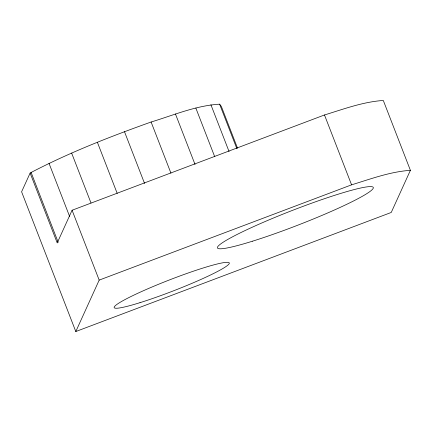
<?xml version="1.0" encoding="UTF-8"?>
<svg xmlns="http://www.w3.org/2000/svg" width="432" height="432" viewBox="0 0 432 432"><rect width="100%" height="100%" fill="white"/><g stroke="black" fill="none" stroke-linecap="round" stroke-linejoin="round"><path stroke-width="0.65" d="M30.127 173.059L21.6 191.803L75.8 331.533L391.241 212.458L410.4 170.332L383.303 100.467C363.064 101.828 343.742 109.064 324.481 114.971L72.085 210.244L57.224 242.924L30.127 173.059L31.104 172.471C69.638 152.404 110.236 136.609 151.108 122.013C173.599 115.182 195.907 105.575 219.607 104.177L221.351 106.439L237.562 148.235M75.8 331.533L99.187 280.109L351.578 184.837C370.84 178.929 390.166 171.693 410.4 170.332M324.481 114.971L351.578 184.837M219.607 104.177L236.79 148.468M210.908 104.738L229.057 151.519M195.847 108.076L214.72 156.73M175.451 113.967L195.048 164.495M151.108 122.013L170.948 173.162M124.475 131.663L144.558 183.438M97.367 142.258L117.207 193.406M71.636 153.074L90.995 202.975M72.085 210.244L99.187 280.109M49.037 163.382L69.601 216.405M31.104 172.471L58.201 242.336M140.033 302.648A61.722 5.81 -21.2 0 0 229.219 263.579A61.722 5.81 -21.2 0 0 145.962 289.602A61.722 5.81 -21.2 0 0 140.033 302.648M252.461 241.202A83.549 7.862 -21.2 0 0 373.189 188.314A83.549 7.862 -21.2 0 0 260.491 223.544A83.549 7.862 -21.2 0 0 252.461 241.202"/></g></svg>
